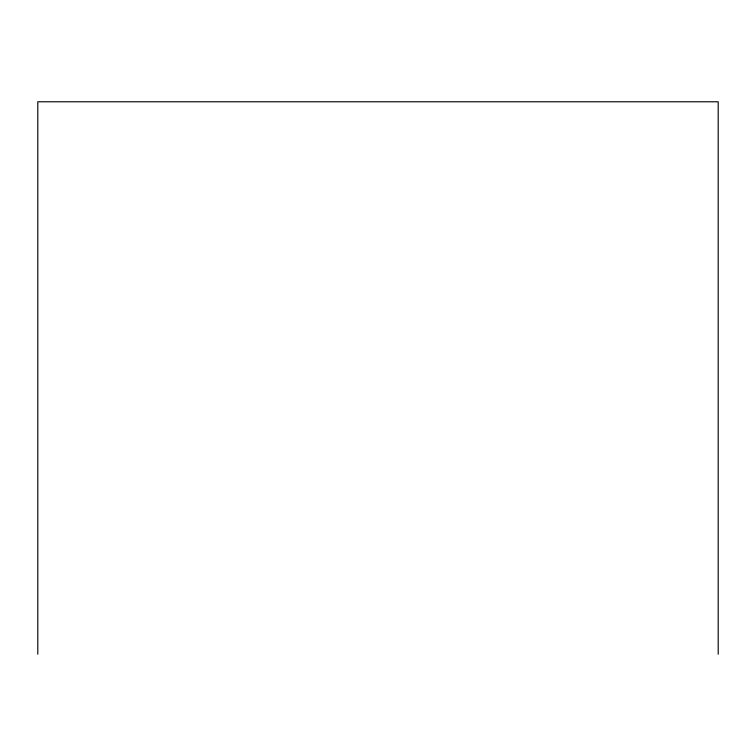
<?xml version="1.0" encoding="UTF-8"?>
<svg xmlns="http://www.w3.org/2000/svg" width="756" height="756" viewBox="0 0 756 756"><rect width="100%" height="100%" fill="white"/><g stroke="black" fill="none" stroke-linecap="round" stroke-linejoin="round"><path stroke-width="1.13" d="M718.2 654.223L718.2 101.776L37.8 101.776L37.8 654.223"/></g></svg>
